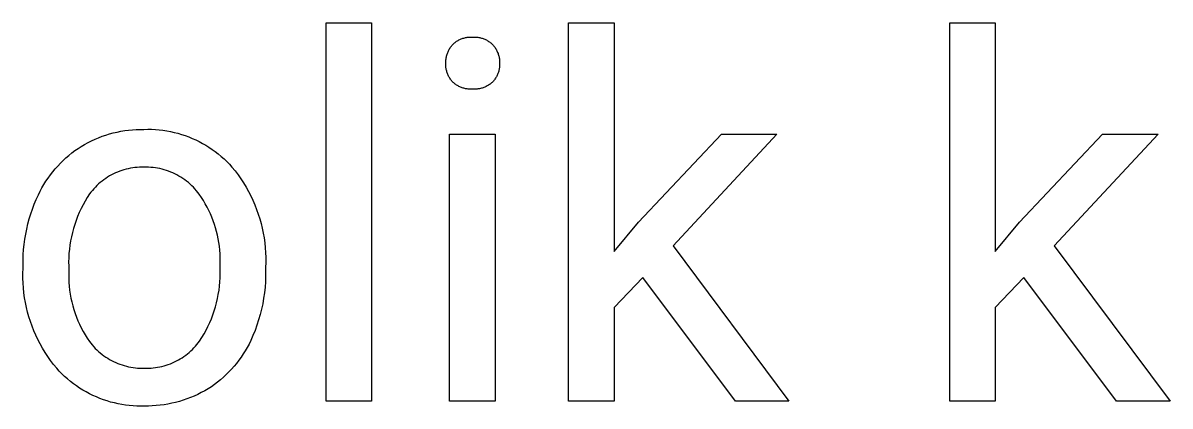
# Model space of a CAD drawing. Header units: millimetres. Extents: x 2840 to 6121, y 744 to 3036.
# Drawn here: x 5073.9 to 5158.4, y 885.3 to 913.6 of the extents above; entities that cross this region are included whole.
import ezdxf

# ---------------------------------------------------------------- set-up
doc = ezdxf.new("R2010")
doc.units = ezdxf.units.MM
doc.header["$MEASUREMENT"] = 0
doc.layers.add('Domyślny', color=7, linetype='Continuous', true_color=0x000000)

msp = doc.modelspace()

# ---------------------------------------------------------------- linework, layer by layer
at = {"layer": 'Domyślny'}
for p, q in [((5096.214, 885.673), (5096.214, 913.569)), ((5096.214, 913.569), (5099.571, 913.569)), ((5099.571, 913.569), (5099.571, 885.673)), ((5114.077, 885.673), (5114.077, 913.569)), ((5114.077, 913.569), (5117.431, 913.569)), ((5117.431, 913.569), (5117.431, 896.725)), ((5142.148, 885.673), (5142.148, 913.569)), ((5142.148, 913.569), (5145.502, 913.569)), ((5145.502, 913.569), (5145.502, 896.725)), ((5106.424, 912.474), (5106.487, 912.488)), ((5106.487, 912.488), (5106.551, 912.501)), ((5106.551, 912.501), (5106.616, 912.511)), ((5106.616, 912.511), (5106.681, 912.518)), ((5106.681, 912.518), (5106.746, 912.524)), ((5106.746, 912.524), (5106.811, 912.527)), ((5106.811, 912.527), (5106.876, 912.528)), ((5106.876, 912.528), (5106.941, 912.527)), ((5106.941, 912.527), (5107.007, 912.523)), ((5107.007, 912.523), (5107.072, 912.526)), ((5107.072, 912.526), (5107.138, 912.528)), ((5107.138, 912.528), (5107.203, 912.527)), ((5107.203, 912.527), (5107.269, 912.523)), ((5107.269, 912.523), (5107.334, 912.518)), ((5107.334, 912.518), (5107.399, 912.51)), ((5107.399, 912.51), (5107.464, 912.5)), ((5107.464, 912.5), (5107.528, 912.488)), ((5107.528, 912.488), (5107.592, 912.473)), ((5105.259, 911.57), (5105.292, 911.63)), ((5105.292, 911.63), (5105.326, 911.689)), ((5105.326, 911.689), (5105.363, 911.746)), ((5105.363, 911.746), (5105.402, 911.802)), ((5105.402, 911.802), (5105.442, 911.857)), ((5105.442, 911.857), (5105.484, 911.91)), ((5105.484, 911.91), (5105.529, 911.962)), ((5105.529, 911.962), (5105.575, 912.008)), ((5105.575, 912.008), (5105.623, 912.052)), ((5105.623, 912.052), (5105.672, 912.095)), ((5105.672, 912.095), (5105.723, 912.136)), ((5105.723, 912.136), (5105.776, 912.175)), ((5105.776, 912.175), (5105.829, 912.212)), ((5105.829, 912.212), (5105.884, 912.247)), ((5105.884, 912.247), (5105.94, 912.281)), ((5105.94, 912.281), (5105.997, 912.312)), ((5105.997, 912.312), (5106.056, 912.341)), ((5106.056, 912.341), (5106.115, 912.369)), ((5106.115, 912.369), (5106.175, 912.394)), ((5106.175, 912.394), (5106.236, 912.417)), ((5106.236, 912.417), (5106.298, 912.438)), ((5106.298, 912.438), (5106.36, 912.457)), ((5106.36, 912.457), (5106.424, 912.474)), ((5107.592, 912.473), (5107.655, 912.456)), ((5107.655, 912.456), (5107.718, 912.438)), ((5107.718, 912.438), (5107.78, 912.416)), ((5107.78, 912.416), (5107.842, 912.393)), ((5107.842, 912.393), (5107.902, 912.368)), ((5107.902, 912.368), (5107.962, 912.341)), ((5107.962, 912.341), (5108.02, 912.311)), ((5108.02, 912.311), (5108.078, 912.28)), ((5108.078, 912.28), (5108.134, 912.247)), ((5108.134, 912.247), (5108.19, 912.211)), ((5108.19, 912.211), (5108.244, 912.174)), ((5108.244, 912.174), (5108.296, 912.135)), ((5108.296, 912.135), (5108.348, 912.094)), ((5108.348, 912.094), (5108.397, 912.052)), ((5108.397, 912.052), (5108.446, 912.008)), ((5108.446, 912.008), (5108.493, 911.962)), ((5108.493, 911.962), (5108.537, 911.91)), ((5108.537, 911.91), (5108.58, 911.857)), ((5108.58, 911.857), (5108.621, 911.803)), ((5108.621, 911.803), (5108.661, 911.747)), ((5108.661, 911.747), (5108.698, 911.69)), ((5108.698, 911.69), (5108.733, 911.631)), ((5108.733, 911.631), (5108.766, 911.572)), ((5105.031, 910.722), (5105.035, 910.79)), ((5105.035, 910.79), (5105.041, 910.858)), ((5105.041, 910.858), (5105.05, 910.926)), ((5105.05, 910.926), (5105.061, 910.993)), ((5105.061, 910.993), (5105.074, 911.06)), ((5105.074, 911.06), (5105.089, 911.126)), ((5105.089, 911.126), (5105.107, 911.192)), ((5105.107, 911.192), (5105.127, 911.257)), ((5105.127, 911.257), (5105.149, 911.321)), ((5105.149, 911.321), (5105.173, 911.385)), ((5105.173, 911.385), (5105.2, 911.448)), ((5105.2, 911.448), (5105.228, 911.509)), ((5105.228, 911.509), (5105.259, 911.57)), ((5108.766, 911.572), (5108.798, 911.511)), ((5108.798, 911.511), (5108.827, 911.449)), ((5108.827, 911.449), (5108.853, 911.386)), ((5108.853, 911.386), (5108.878, 911.323)), ((5108.878, 911.323), (5108.901, 911.258)), ((5108.901, 911.258), (5108.921, 911.193)), ((5108.921, 911.193), (5108.939, 911.127)), ((5108.939, 911.127), (5108.955, 911.061)), ((5108.955, 911.061), (5108.968, 910.994)), ((5108.968, 910.994), (5108.979, 910.926)), ((5108.979, 910.926), (5108.988, 910.859)), ((5108.988, 910.859), (5108.994, 910.791)), ((5108.994, 910.791), (5108.998, 910.723)), ((5105.029, 910.654), (5105.031, 910.722)), ((5105.03, 910.586), (5105.029, 910.654)), ((5105.029, 910.522), (5105.03, 910.586)), ((5105.03, 910.457), (5105.029, 910.522)), ((5105.034, 910.393), (5105.03, 910.457)), ((5105.039, 910.329), (5105.034, 910.393)), ((5105.047, 910.265), (5105.039, 910.329)), ((5105.056, 910.201), (5105.047, 910.265)), ((5105.068, 910.138), (5105.056, 910.201)), ((5105.082, 910.075), (5105.068, 910.138)), ((5105.098, 910.013), (5105.082, 910.075)), ((5105.116, 909.951), (5105.098, 910.013)), ((5105.137, 909.89), (5105.116, 909.951)), ((5108.911, 909.949), (5108.891, 909.888)), ((5108.93, 910.011), (5108.911, 909.949)), ((5108.946, 910.074), (5108.93, 910.011)), ((5108.96, 910.137), (5108.946, 910.074)), ((5108.972, 910.2), (5108.96, 910.137)), ((5108.982, 910.264), (5108.972, 910.2)), ((5108.99, 910.328), (5108.982, 910.264)), ((5108.996, 910.392), (5108.99, 910.328)), ((5108.999, 910.457), (5108.996, 910.392)), ((5108.998, 910.723), (5109, 910.654)), ((5109, 910.654), (5108.999, 910.586)), ((5108.999, 910.586), (5109, 910.521)), ((5109, 910.521), (5108.999, 910.457)), ((5105.159, 909.829), (5105.137, 909.89)), ((5105.183, 909.769), (5105.159, 909.829)), ((5105.209, 909.711), (5105.183, 909.769)), ((5105.237, 909.653), (5105.209, 909.711)), ((5105.267, 909.596), (5105.237, 909.653)), ((5105.299, 909.54), (5105.267, 909.596)), ((5105.333, 909.485), (5105.299, 909.54)), ((5105.369, 909.431), (5105.333, 909.485)), ((5105.406, 909.379), (5105.369, 909.431)), ((5105.445, 909.328), (5105.406, 909.379)), ((5105.486, 909.278), (5105.445, 909.328)), ((5105.529, 909.229), (5105.486, 909.278)), ((5105.576, 909.185), (5105.529, 909.229)), ((5105.624, 909.142), (5105.576, 909.185)), ((5105.674, 909.1), (5105.624, 909.142)), ((5105.726, 909.061), (5105.674, 909.1)), ((5108.346, 909.1), (5108.294, 909.061)), ((5108.396, 909.142), (5108.346, 909.1)), ((5108.445, 909.185), (5108.396, 909.142)), ((5108.493, 909.229), (5108.445, 909.185)), ((5108.536, 909.278), (5108.493, 909.229)), ((5108.577, 909.327), (5108.536, 909.278)), ((5108.617, 909.378), (5108.577, 909.327)), ((5108.655, 909.43), (5108.617, 909.378)), ((5108.691, 909.484), (5108.655, 909.43)), ((5108.725, 909.538), (5108.691, 909.484)), ((5108.758, 909.594), (5108.725, 909.538)), ((5108.788, 909.651), (5108.758, 909.594)), ((5108.817, 909.709), (5108.788, 909.651)), ((5108.843, 909.768), (5108.817, 909.709)), ((5108.868, 909.828), (5108.843, 909.768)), ((5108.891, 909.888), (5108.868, 909.828)), ((5105.778, 909.023), (5105.726, 909.061)), ((5105.832, 908.987), (5105.778, 909.023)), ((5105.887, 908.952), (5105.832, 908.987)), ((5105.944, 908.92), (5105.887, 908.952)), ((5106.001, 908.89), (5105.944, 908.92)), ((5106.059, 908.861), (5106.001, 908.89)), ((5106.119, 908.835), (5106.059, 908.861)), ((5106.179, 908.81), (5106.119, 908.835)), ((5106.24, 908.788), (5106.179, 908.81)), ((5106.301, 908.768), (5106.24, 908.788)), ((5106.364, 908.75), (5106.301, 908.768)), ((5106.427, 908.734), (5106.364, 908.75)), ((5106.49, 908.72), (5106.427, 908.734)), ((5106.554, 908.708), (5106.49, 908.72)), ((5106.618, 908.698), (5106.554, 908.708)), ((5106.682, 908.691), (5106.618, 908.698)), ((5106.747, 908.686), (5106.682, 908.691)), ((5106.812, 908.683), (5106.747, 908.686)), ((5106.877, 908.682), (5106.812, 908.683)), ((5106.942, 908.684), (5106.877, 908.682)), ((5107.007, 908.687), (5106.942, 908.684)), ((5107.072, 908.684), (5107.007, 908.687)), ((5107.137, 908.682), (5107.072, 908.684)), ((5107.202, 908.683), (5107.137, 908.682)), ((5107.267, 908.686), (5107.202, 908.683)), ((5107.332, 908.692), (5107.267, 908.686)), ((5107.397, 908.699), (5107.332, 908.692)), ((5107.461, 908.709), (5107.397, 908.699)), ((5107.525, 908.72), (5107.461, 908.709)), ((5107.589, 908.734), (5107.525, 908.72)), ((5107.652, 908.75), (5107.589, 908.734)), ((5107.715, 908.768), (5107.652, 908.75)), ((5107.777, 908.789), (5107.715, 908.768)), ((5107.838, 908.811), (5107.777, 908.789)), ((5107.898, 908.835), (5107.838, 908.811)), ((5107.958, 908.862), (5107.898, 908.835)), ((5108.017, 908.89), (5107.958, 908.862)), ((5108.074, 908.921), (5108.017, 908.89)), ((5108.131, 908.953), (5108.074, 908.921)), ((5108.187, 908.987), (5108.131, 908.953)), ((5108.241, 909.023), (5108.187, 908.987)), ((5108.294, 909.061), (5108.241, 909.023)), ((5082.233, 905.714), (5082.518, 905.723)), ((5082.518, 905.723), (5082.803, 905.723)), ((5082.803, 905.723), (5083.083, 905.728)), ((5083.083, 905.728), (5083.363, 905.724)), ((5083.363, 905.724), (5083.643, 905.71)), ((5078.684, 904.749), (5078.939, 904.877)), ((5078.939, 904.877), (5079.198, 904.997)), ((5079.198, 904.997), (5079.461, 905.107)), ((5079.461, 905.107), (5079.727, 905.209)), ((5079.727, 905.209), (5079.996, 905.302)), ((5079.996, 905.302), (5080.269, 905.386)), ((5080.269, 905.386), (5080.544, 905.461)), ((5080.544, 905.461), (5080.821, 905.526)), ((5080.821, 905.526), (5081.101, 905.583)), ((5081.101, 905.583), (5081.382, 905.63)), ((5081.382, 905.63), (5081.665, 905.667)), ((5081.665, 905.667), (5081.948, 905.695)), ((5081.948, 905.695), (5082.233, 905.714)), ((5083.643, 905.71), (5083.923, 905.687)), ((5083.923, 905.687), (5084.201, 905.654)), ((5084.201, 905.654), (5084.478, 905.612)), ((5084.478, 905.612), (5084.754, 905.561)), ((5084.754, 905.561), (5085.027, 905.5)), ((5085.027, 905.5), (5085.299, 905.43)), ((5085.299, 905.43), (5085.567, 905.351)), ((5085.567, 905.351), (5085.833, 905.262)), ((5085.833, 905.262), (5086.096, 905.165)), ((5086.096, 905.165), (5086.356, 905.059)), ((5086.356, 905.059), (5086.611, 904.944)), ((5086.611, 904.944), (5086.863, 904.821)), ((5105.303, 885.673), (5105.303, 905.375)), ((5105.303, 905.375), (5108.659, 905.375)), ((5108.659, 905.375), (5108.659, 885.673)), ((5119.226, 898.891), (5125.337, 905.375)), ((5129.418, 905.375), (5121.782, 897.144)), ((5125.337, 905.375), (5129.418, 905.375)), ((5147.297, 898.891), (5153.408, 905.375)), ((5157.489, 905.375), (5149.853, 897.144)), ((5153.408, 905.375), (5157.489, 905.375)), ((5077.491, 903.98), (5077.718, 904.151)), ((5077.718, 904.151), (5077.95, 904.314)), ((5077.95, 904.314), (5078.188, 904.469)), ((5078.188, 904.469), (5078.434, 904.613)), ((5078.434, 904.613), (5078.684, 904.749)), ((5086.863, 904.821), (5087.11, 904.689)), ((5087.11, 904.689), (5087.353, 904.548)), ((5087.353, 904.548), (5087.591, 904.4)), ((5087.591, 904.4), (5087.823, 904.244)), ((5087.823, 904.244), (5088.05, 904.079)), ((5088.05, 904.079), (5088.272, 903.908)), ((5076.45, 903.019), (5076.645, 903.225)), ((5076.645, 903.225), (5076.847, 903.424)), ((5076.847, 903.424), (5077.056, 903.617)), ((5077.056, 903.617), (5077.27, 903.802)), ((5077.27, 903.802), (5077.491, 903.98)), ((5088.272, 903.908), (5088.487, 903.728)), ((5088.487, 903.728), (5088.697, 903.542)), ((5088.697, 903.542), (5088.9, 903.349)), ((5088.9, 903.349), (5089.096, 903.148)), ((5075.742, 902.133), (5075.908, 902.363)), ((5075.908, 902.363), (5076.081, 902.587)), ((5076.081, 902.587), (5076.262, 902.806)), ((5076.262, 902.806), (5076.45, 903.019)), ((5080.409, 902.364), (5080.264, 902.283)), ((5080.557, 902.44), (5080.409, 902.364)), ((5080.707, 902.51), (5080.557, 902.44)), ((5080.859, 902.576), (5080.707, 902.51)), ((5081.014, 902.636), (5080.859, 902.576)), ((5081.17, 902.691), (5081.014, 902.636)), ((5081.329, 902.74), (5081.17, 902.691)), ((5081.489, 902.784), (5081.329, 902.74)), ((5081.65, 902.822), (5081.489, 902.784)), ((5081.812, 902.855), (5081.65, 902.822)), ((5081.976, 902.883), (5081.812, 902.855)), ((5082.141, 902.904), (5081.976, 902.883)), ((5082.306, 902.92), (5082.141, 902.904)), ((5082.471, 902.93), (5082.306, 902.92)), ((5082.637, 902.935), (5082.471, 902.93)), ((5082.803, 902.934), (5082.637, 902.935)), ((5082.971, 902.935), (5082.803, 902.934)), ((5083.14, 902.931), (5082.971, 902.935)), ((5083.308, 902.921), (5083.14, 902.931)), ((5083.476, 902.905), (5083.308, 902.921)), ((5083.643, 902.884), (5083.476, 902.905)), ((5083.809, 902.857), (5083.643, 902.884)), ((5083.974, 902.824), (5083.809, 902.857)), ((5084.138, 902.785), (5083.974, 902.824)), ((5084.301, 902.74), (5084.138, 902.785)), ((5084.462, 902.691), (5084.301, 902.74)), ((5084.621, 902.635), (5084.462, 902.691)), ((5084.778, 902.574), (5084.621, 902.635)), ((5084.933, 902.508), (5084.778, 902.574)), ((5085.085, 902.436), (5084.933, 902.508)), ((5085.235, 902.359), (5085.085, 902.436)), ((5085.382, 902.277), (5085.235, 902.359)), ((5089.096, 903.148), (5089.285, 902.942)), ((5089.285, 902.942), (5089.513, 902.659)), ((5089.513, 902.659), (5089.731, 902.369)), ((5089.731, 902.369), (5089.939, 902.072)), ((5075.292, 901.41), (5075.434, 901.656)), ((5075.434, 901.656), (5075.584, 901.897)), ((5075.584, 901.897), (5075.742, 902.133)), ((5079.34, 901.585), (5079.223, 901.468)), ((5079.461, 901.698), (5079.34, 901.585)), ((5079.587, 901.807), (5079.461, 901.698)), ((5079.715, 901.911), (5079.587, 901.807)), ((5079.848, 902.011), (5079.715, 901.911)), ((5079.984, 902.107), (5079.848, 902.011)), ((5080.123, 902.197), (5079.984, 902.107)), ((5080.264, 902.283), (5080.123, 902.197)), ((5085.527, 902.19), (5085.382, 902.277)), ((5085.668, 902.098), (5085.527, 902.19)), ((5085.806, 902.001), (5085.668, 902.098)), ((5085.94, 901.9), (5085.806, 902.001)), ((5086.071, 901.794), (5085.94, 901.9)), ((5086.198, 901.683), (5086.071, 901.794)), ((5086.321, 901.568), (5086.198, 901.683)), ((5086.441, 901.449), (5086.321, 901.568)), ((5089.939, 902.072), (5090.137, 901.767)), ((5090.137, 901.767), (5090.325, 901.457)), ((5074.874, 900.557), (5075.033, 900.905)), ((5075.033, 900.905), (5075.158, 901.16)), ((5075.158, 901.16), (5075.292, 901.41)), ((5078.625, 900.698), (5078.464, 900.429)), ((5078.795, 900.961), (5078.625, 900.698)), ((5078.896, 901.093), (5078.795, 900.961)), ((5079, 901.222), (5078.896, 901.093)), ((5079.109, 901.347), (5079, 901.222)), ((5079.223, 901.468), (5079.109, 901.347)), ((5086.556, 901.326), (5086.441, 901.449)), ((5086.666, 901.199), (5086.556, 901.326)), ((5086.773, 901.068), (5086.666, 901.199)), ((5086.874, 900.934), (5086.773, 901.068)), ((5087.031, 900.705), (5086.874, 900.934)), ((5087.18, 900.472), (5087.031, 900.705)), ((5090.325, 901.457), (5090.501, 901.14)), ((5090.501, 901.14), (5090.668, 900.817)), ((5090.668, 900.817), (5090.823, 900.489)), ((5074.466, 899.481), (5074.59, 899.844)), ((5074.59, 899.844), (5074.726, 900.203)), ((5074.726, 900.203), (5074.874, 900.557)), ((5078.171, 899.876), (5078.038, 899.592)), ((5078.313, 900.155), (5078.171, 899.876)), ((5078.464, 900.429), (5078.313, 900.155)), ((5087.321, 900.233), (5087.18, 900.472)), ((5087.454, 899.99), (5087.321, 900.233)), ((5087.579, 899.743), (5087.454, 899.99)), ((5090.823, 900.489), (5090.966, 900.155)), ((5090.966, 900.155), (5091.099, 899.818)), ((5091.099, 899.818), (5091.22, 899.475)), ((5074.253, 898.745), (5074.353, 899.115)), ((5074.353, 899.115), (5074.466, 899.481)), ((5077.803, 899.011), (5077.701, 898.715)), ((5077.916, 899.304), (5077.803, 899.011)), ((5078.038, 899.592), (5077.916, 899.304)), ((5087.696, 899.492), (5087.579, 899.743)), ((5087.804, 899.237), (5087.696, 899.492)), ((5087.904, 898.979), (5087.804, 899.237)), ((5087.995, 898.717), (5087.904, 898.979)), ((5091.22, 899.475), (5091.329, 899.129)), ((5091.329, 899.129), (5091.427, 898.78)), ((5074.09, 897.995), (5074.165, 898.371)), ((5074.165, 898.371), (5074.253, 898.745)), ((5077.528, 898.113), (5077.456, 897.808)), ((5077.609, 898.416), (5077.528, 898.113)), ((5077.701, 898.715), (5077.609, 898.416)), ((5088.078, 898.452), (5087.995, 898.717)), ((5088.151, 898.185), (5088.078, 898.452)), ((5088.216, 897.916), (5088.151, 898.185)), ((5091.427, 898.78), (5091.512, 898.427)), ((5091.512, 898.427), (5091.586, 898.072)), ((5117.431, 896.725), (5119.226, 898.891)), ((5145.502, 896.725), (5147.297, 898.891)), ((5073.976, 897.237), (5074.027, 897.617)), ((5074.027, 897.617), (5074.09, 897.995)), ((5077.396, 897.501), (5077.346, 897.191)), ((5077.456, 897.808), (5077.396, 897.501)), ((5088.272, 897.645), (5088.216, 897.916)), ((5088.318, 897.372), (5088.272, 897.645)), ((5088.356, 897.097), (5088.318, 897.372)), ((5091.586, 898.072), (5091.647, 897.714)), ((5091.647, 897.714), (5091.697, 897.354)), ((5091.697, 897.354), (5091.734, 896.993)), ((5073.9, 896.09), (5073.913, 896.473)), ((5073.913, 896.473), (5073.938, 896.855)), ((5073.938, 896.855), (5073.976, 897.237)), ((5077.278, 896.569), (5077.261, 896.256)), ((5077.307, 896.881), (5077.278, 896.569)), ((5077.346, 897.191), (5077.307, 896.881)), ((5088.384, 896.821), (5088.356, 897.097)), ((5088.404, 896.545), (5088.384, 896.821)), ((5088.414, 896.268), (5088.404, 896.545)), ((5091.734, 896.993), (5091.759, 896.631)), ((5091.759, 896.631), (5091.772, 896.268)), ((5121.782, 897.144), (5130.306, 885.673)), ((5149.853, 897.144), (5158.377, 885.673)), ((5073.9, 895.706), (5073.9, 896.09)), ((5073.9, 895.469), (5073.9, 895.706)), ((5077.261, 896.256), (5077.254, 895.943)), ((5077.254, 895.943), (5077.258, 895.629)), ((5077.258, 895.629), (5077.273, 895.317)), ((5088.407, 895.714), (5088.415, 895.991)), ((5088.42, 895.404), (5088.407, 895.714)), ((5088.415, 895.991), (5088.414, 896.268)), ((5091.772, 895.905), (5091.76, 895.543)), ((5091.772, 896.268), (5091.772, 895.905)), ((5073.888, 895.108), (5073.9, 895.469)), ((5073.889, 894.746), (5073.888, 895.108)), ((5073.902, 894.385), (5073.889, 894.746)), ((5077.273, 895.317), (5077.263, 895.025)), ((5077.263, 895.025), (5077.264, 894.733)), ((5077.264, 894.733), (5077.275, 894.441)), ((5088.397, 894.473), (5088.415, 894.783)), ((5088.415, 894.783), (5088.423, 895.093)), ((5088.423, 895.093), (5088.42, 895.404)), ((5091.76, 894.897), (5091.745, 894.488)), ((5091.76, 895.543), (5091.76, 895.306)), ((5091.76, 895.306), (5091.76, 894.897)), ((5119.534, 894.796), (5117.431, 892.592)), ((5126.369, 885.673), (5119.534, 894.796)), ((5147.605, 894.796), (5145.502, 892.592)), ((5154.44, 885.673), (5147.605, 894.796)), ((5073.928, 894.025), (5073.902, 894.385)), ((5073.965, 893.665), (5073.928, 894.025)), ((5077.275, 894.441), (5077.296, 894.15)), ((5077.296, 894.15), (5077.327, 893.86)), ((5088.329, 893.855), (5088.368, 894.164)), ((5088.368, 894.164), (5088.397, 894.473)), ((5091.717, 894.08), (5091.674, 893.673)), ((5091.745, 894.488), (5091.717, 894.08)), ((5074.015, 893.307), (5073.965, 893.665)), ((5074.077, 892.951), (5074.015, 893.307)), ((5077.327, 893.86), (5077.368, 893.571)), ((5077.368, 893.571), (5077.42, 893.284)), ((5077.42, 893.284), (5077.481, 892.998)), ((5088.149, 892.942), (5088.219, 893.244)), ((5088.219, 893.244), (5088.279, 893.549)), ((5088.279, 893.549), (5088.329, 893.855)), ((5091.617, 893.269), (5091.545, 892.866)), ((5091.674, 893.673), (5091.617, 893.269)), ((5074.15, 892.597), (5074.077, 892.951)), ((5074.236, 892.246), (5074.15, 892.597)), ((5074.334, 891.898), (5074.236, 892.246)), ((5077.481, 892.998), (5077.553, 892.715)), ((5077.553, 892.715), (5077.634, 892.435)), ((5077.634, 892.435), (5077.724, 892.157)), ((5087.877, 892.051), (5087.977, 892.345)), ((5087.977, 892.345), (5088.068, 892.642)), ((5088.068, 892.642), (5088.149, 892.942)), ((5091.46, 892.466), (5091.361, 892.069)), ((5091.545, 892.866), (5091.46, 892.466)), ((5117.431, 892.592), (5117.431, 885.673)), ((5145.502, 892.592), (5145.502, 885.673)), ((5074.443, 891.554), (5074.334, 891.898)), ((5074.564, 891.213), (5074.443, 891.554)), ((5077.724, 892.157), (5077.825, 891.883)), ((5077.825, 891.883), (5077.935, 891.613)), ((5077.935, 891.613), (5078.054, 891.347)), ((5087.515, 891.192), (5087.645, 891.474)), ((5087.645, 891.474), (5087.766, 891.761)), ((5087.766, 891.761), (5087.877, 892.051)), ((5091.249, 891.676), (5091.123, 891.287)), ((5091.361, 892.069), (5091.249, 891.676)), ((5074.696, 890.877), (5074.564, 891.213)), ((5074.84, 890.545), (5074.696, 890.877)), ((5074.995, 890.219), (5074.84, 890.545)), ((5078.054, 891.347), (5078.183, 891.085)), ((5078.183, 891.085), (5078.32, 890.827)), ((5078.32, 890.827), (5078.467, 890.575)), ((5078.467, 890.575), (5078.622, 890.328)), ((5087.069, 890.375), (5087.227, 890.642)), ((5087.227, 890.642), (5087.376, 890.915)), ((5087.376, 890.915), (5087.515, 891.192)), ((5090.83, 890.524), (5090.664, 890.15)), ((5090.983, 890.903), (5090.83, 890.524)), ((5091.123, 891.287), (5090.983, 890.903)), ((5075.161, 889.898), (5074.995, 890.219)), ((5075.337, 889.582), (5075.161, 889.898)), ((5078.622, 890.328), (5078.786, 890.086)), ((5078.786, 890.086), (5078.887, 889.953)), ((5078.887, 889.953), (5078.993, 889.823)), ((5078.993, 889.823), (5079.104, 889.698)), ((5079.104, 889.698), (5079.219, 889.576)), ((5086.487, 889.613), (5086.597, 889.733)), ((5086.597, 889.733), (5086.703, 889.856)), ((5086.703, 889.856), (5086.804, 889.983)), ((5086.804, 889.983), (5086.901, 890.113)), ((5086.901, 890.113), (5087.069, 890.375)), ((5090.54, 889.896), (5090.408, 889.646)), ((5090.664, 890.15), (5090.54, 889.896)), ((5075.525, 889.273), (5075.337, 889.582)), ((5075.722, 888.971), (5075.525, 889.273)), ((5075.93, 888.675), (5075.722, 888.971)), ((5079.219, 889.576), (5079.338, 889.458)), ((5079.338, 889.458), (5079.46, 889.344)), ((5079.46, 889.344), (5079.587, 889.235)), ((5079.587, 889.235), (5079.718, 889.13)), ((5079.718, 889.13), (5079.852, 889.029)), ((5079.852, 889.029), (5079.989, 888.934)), ((5079.989, 888.934), (5080.129, 888.843)), ((5080.129, 888.843), (5080.273, 888.757)), ((5085.476, 888.801), (5085.614, 888.887)), ((5085.614, 888.887), (5085.749, 888.978)), ((5085.749, 888.978), (5085.88, 889.073)), ((5085.88, 889.073), (5086.009, 889.173)), ((5086.009, 889.173), (5086.134, 889.277)), ((5086.134, 889.277), (5086.255, 889.385)), ((5086.255, 889.385), (5086.373, 889.497)), ((5086.373, 889.497), (5086.487, 889.613)), ((5089.962, 888.924), (5089.798, 888.694)), ((5090.119, 889.16), (5089.962, 888.924)), ((5090.268, 889.4), (5090.119, 889.16)), ((5090.408, 889.646), (5090.268, 889.4)), ((5076.148, 888.386), (5075.93, 888.675)), ((5076.375, 888.105), (5076.148, 888.386)), ((5076.563, 887.899), (5076.375, 888.105)), ((5080.273, 888.757), (5080.42, 888.676)), ((5080.42, 888.676), (5080.569, 888.6)), ((5080.569, 888.6), (5080.721, 888.529)), ((5080.721, 888.529), (5080.875, 888.464)), ((5080.875, 888.464), (5081.031, 888.404)), ((5081.031, 888.404), (5081.189, 888.35)), ((5081.189, 888.35), (5081.349, 888.3)), ((5081.349, 888.3), (5081.511, 888.257)), ((5081.511, 888.257), (5081.674, 888.219)), ((5081.674, 888.219), (5081.838, 888.187)), ((5081.838, 888.187), (5082.004, 888.16)), ((5082.004, 888.16), (5082.17, 888.139)), ((5082.17, 888.139), (5082.336, 888.124)), ((5082.336, 888.124), (5082.503, 888.115)), ((5082.503, 888.115), (5082.671, 888.111)), ((5082.671, 888.111), (5082.838, 888.114)), ((5082.838, 888.114), (5083.001, 888.111)), ((5083.001, 888.111), (5083.163, 888.114)), ((5083.163, 888.114), (5083.326, 888.123)), ((5083.326, 888.123), (5083.488, 888.137)), ((5083.488, 888.137), (5083.649, 888.156)), ((5083.649, 888.156), (5083.81, 888.181)), ((5083.81, 888.181), (5083.969, 888.212)), ((5083.969, 888.212), (5084.128, 888.247)), ((5084.128, 888.247), (5084.285, 888.288)), ((5084.285, 888.288), (5084.441, 888.335)), ((5084.441, 888.335), (5084.595, 888.386)), ((5084.595, 888.386), (5084.747, 888.443)), ((5084.747, 888.443), (5084.898, 888.504)), ((5084.898, 888.504), (5085.046, 888.571)), ((5085.046, 888.571), (5085.192, 888.643)), ((5085.192, 888.643), (5085.335, 888.72)), ((5085.335, 888.72), (5085.476, 888.801)), ((5089.259, 888.04), (5089.064, 887.835)), ((5089.446, 888.252), (5089.259, 888.04)), ((5089.625, 888.47), (5089.446, 888.252)), ((5089.798, 888.694), (5089.625, 888.47)), ((5076.759, 887.699), (5076.563, 887.899)), ((5076.961, 887.506), (5076.759, 887.699)), ((5077.17, 887.32), (5076.961, 887.506)), ((5077.384, 887.141), (5077.17, 887.32)), ((5077.605, 886.969), (5077.384, 887.141)), ((5088.442, 887.259), (5088.221, 887.082)), ((5088.656, 887.444), (5088.442, 887.259)), ((5088.863, 887.636), (5088.656, 887.444)), ((5089.064, 887.835), (5088.863, 887.636)), ((5077.832, 886.805), (5077.605, 886.969)), ((5078.064, 886.649), (5077.832, 886.805)), ((5078.301, 886.501), (5078.064, 886.649)), ((5078.542, 886.36), (5078.301, 886.501)), ((5078.789, 886.229), (5078.542, 886.36)), ((5087.023, 886.311), (5086.764, 886.181)), ((5087.277, 886.449), (5087.023, 886.311)), ((5087.527, 886.596), (5087.277, 886.449)), ((5087.764, 886.75), (5087.527, 886.596)), ((5087.995, 886.912), (5087.764, 886.75)), ((5088.221, 887.082), (5087.995, 886.912)), ((5079.04, 886.105), (5078.789, 886.229)), ((5079.295, 885.99), (5079.04, 886.105)), ((5079.553, 885.884), (5079.295, 885.99)), ((5079.816, 885.787), (5079.553, 885.884)), ((5080.081, 885.698), (5079.816, 885.787)), ((5080.349, 885.619), (5080.081, 885.698)), ((5080.62, 885.549), (5080.349, 885.619)), ((5080.892, 885.488), (5080.62, 885.549)), ((5081.167, 885.436), (5080.892, 885.488)), ((5084.567, 885.465), (5084.282, 885.417)), ((5084.851, 885.522), (5084.567, 885.465)), ((5085.133, 885.588), (5084.851, 885.522)), ((5085.413, 885.664), (5085.133, 885.588)), ((5085.69, 885.749), (5085.413, 885.664)), ((5085.963, 885.844), (5085.69, 885.749)), ((5086.234, 885.947), (5085.963, 885.844)), ((5086.501, 886.059), (5086.234, 885.947)), ((5086.764, 886.181), (5086.501, 886.059)), ((5099.571, 885.673), (5096.214, 885.673)), ((5108.659, 885.673), (5105.303, 885.673)), ((5117.431, 885.673), (5114.077, 885.673)), ((5130.306, 885.673), (5126.369, 885.673)), ((5145.502, 885.673), (5142.148, 885.673)), ((5158.377, 885.673), (5154.44, 885.673)), ((5081.444, 885.394), (5081.167, 885.436)), ((5081.721, 885.361), (5081.444, 885.394)), ((5082, 885.338), (5081.721, 885.361)), ((5082.279, 885.323), (5082, 885.338)), ((5082.559, 885.319), (5082.279, 885.323)), ((5082.838, 885.324), (5082.559, 885.319)), ((5083.128, 885.323), (5082.838, 885.324)), ((5083.417, 885.332), (5083.128, 885.323)), ((5083.706, 885.351), (5083.417, 885.332)), ((5083.995, 885.379), (5083.706, 885.351)), ((5084.282, 885.417), (5083.995, 885.379))]:
    msp.add_line(p, q, dxfattribs=at)

doc.saveas('drawing.dxf')
